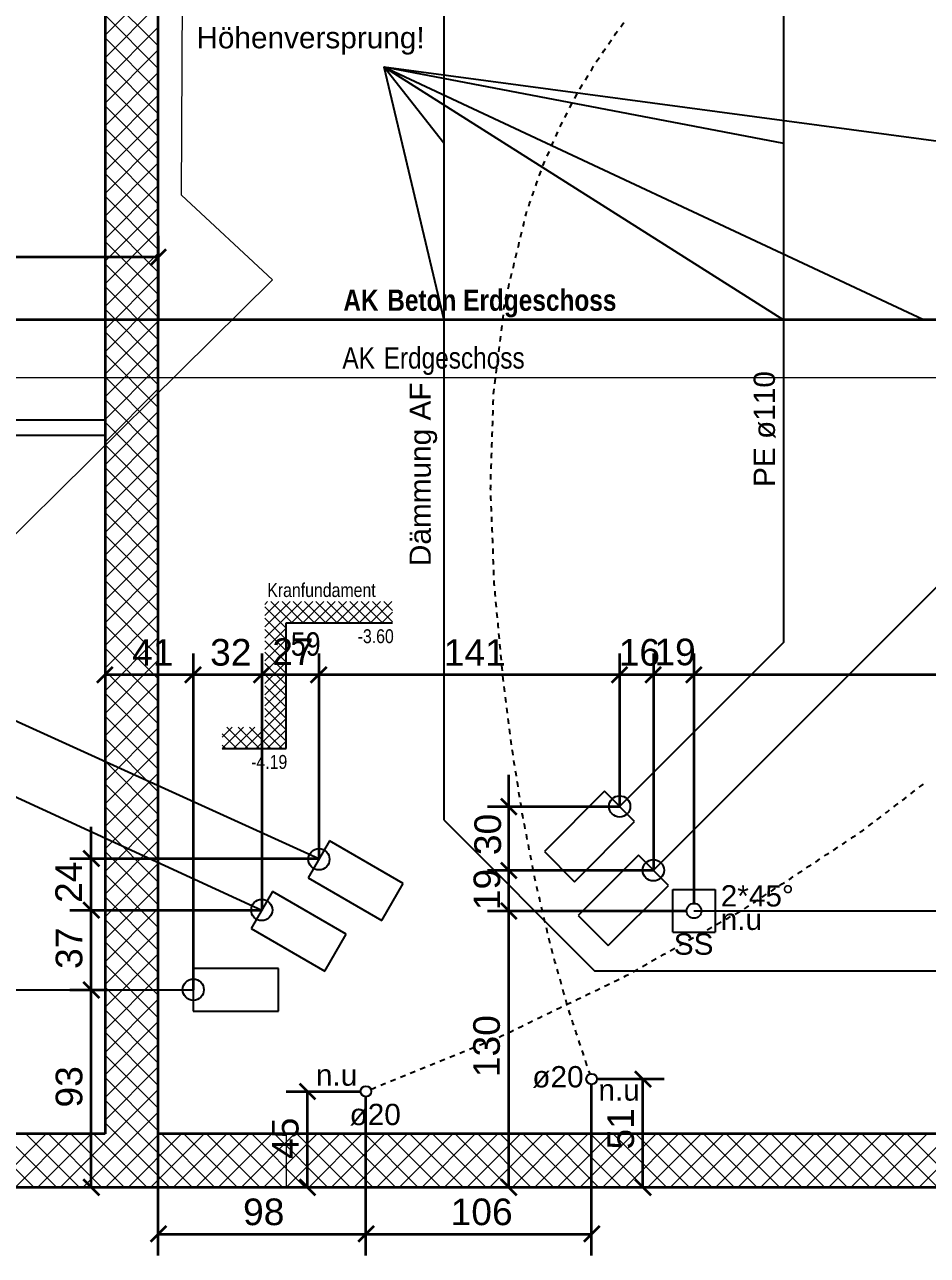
# Model space of a CAD drawing. Extents: x 885 to 2021, y 330 to 1122.
# Drawn here: x 1271.6 to 1356.4, y 470.2 to 585.7 of the extents above; entities that cross this region are included whole.
import ezdxf
from ezdxf.lldxf.tags import DXFTag

# ---------------------------------------------------------------- set-up
doc = ezdxf.new("R2010")
doc.units = 0
doc.layers.get('0').update_dxf_attribs({"lineweight": 25})
for name, color, linetype, lineweight in [('000 Kataster Abbruch', 7, 'Continuous', 25), ('010 Aussenwände Bauteilschraffuren Neu', 7, 'Continuous', 25), ('010 Aussenwände Neu', 7, 'Continuous', 25), ('015 Innenwände Bauteilschraffuren Neu', 7, 'Continuous', 25), ('015 Innenwände Neu', 7, 'Continuous', 25), ('016 Trennwände Neu', 7, 'Continuous', 25), ('027 Oberhalb Neu', 7, 'Continuous', 25), ('080 Raum Innen Kontur Neu', 7, 'Continuous', 25), ('160 Beschriftungen Ausführung Neu', 7, 'Continuous', 25)]:
    doc.layers.add(name, color=color, linetype=linetype, lineweight=lineweight)
for name, color, linetype, lineweight, true_color in [('S_Kaltwasser_Einlage', 3, 'fein_strichliert', 25, 0x00ff00), ('S_Regenwasser_Einlage', 7, 'fein_strichliert', 25, 0x0066cc), ('S_Schmutzwasser_Einlage', 7, 'fein_strichliert', 25, 0xcc6600), ('S_T_Mass_Einlage', 7, 'Continuous', 35, 0x0080ff), ('S_Text_Einlage', 7, 'Continuous', 25, 0x99ff99), ('X_Geometrie-A0T8DINBAL', 3, 'Continuous', 18, 0x00ff00)]:
    doc.layers.add(name, color=color, linetype=linetype, lineweight=lineweight, true_color=true_color)
doc.styles.get("Standard").update_dxf_attribs({"font": 'arial.ttf'})
tags = doc.linetypes.add('fein_strichliert', pattern=[4, 1, -2, 1]).pattern_tags.tags
tags[8:9] = [DXFTag(74, 4), DXFTag(75, 0), DXFTag(340, '0'), DXFTag(46, 0.0), DXFTag(50, 0.0), DXFTag(44, 0.0), DXFTag(45, 0.0)]
tags[6:7] = [DXFTag(74, 4), DXFTag(75, 0), DXFTag(340, '0'), DXFTag(46, 0.0), DXFTag(50, 0.0), DXFTag(44, 0.0), DXFTag(45, 0.0)]
tags[4:5] = [DXFTag(74, 4), DXFTag(75, 0), DXFTag(340, '0'), DXFTag(46, 0.0), DXFTag(50, 0.0), DXFTag(44, 0.0), DXFTag(45, 0.0)]
tags = doc.linetypes.add('Strich 2_1mm', pattern=[0.003, 0.002, -0.001]).pattern_tags.tags
tags[6:7] = [DXFTag(74, 4), DXFTag(75, 0), DXFTag(340, '0'), DXFTag(46, 1.0), DXFTag(50, 0.0), DXFTag(44, 0.0), DXFTag(45, 0.0)]
tags[4:5] = [DXFTag(74, 4), DXFTag(75, 0), DXFTag(340, '0'), DXFTag(46, 1.0), DXFTag(50, 0.0), DXFTag(44, 0.0), DXFTag(45, 0.0)]
tags = doc.linetypes.add('Strichpunkt 3_1_1mm Achsen', pattern=[0.005, 0.003, -0.001, 0, -0.001]).pattern_tags.tags
tags[10:11] = [DXFTag(74, 4), DXFTag(75, 0), DXFTag(340, '0'), DXFTag(46, 1.0), DXFTag(50, 0.0), DXFTag(44, 0.0), DXFTag(45, 0.0)]
tags[8:9] = [DXFTag(74, 4), DXFTag(75, 0), DXFTag(340, '0'), DXFTag(46, 1.0), DXFTag(50, 0.0), DXFTag(44, 0.0), DXFTag(45, 0.0)]
tags[6:7] = [DXFTag(74, 4), DXFTag(75, 0), DXFTag(340, '0'), DXFTag(46, 1.0), DXFTag(50, 0.0), DXFTag(44, 0.0), DXFTag(45, 0.0)]
tags[4:5] = [DXFTag(74, 4), DXFTag(75, 0), DXFTag(340, '0'), DXFTag(46, 1.0), DXFTag(50, 0.0), DXFTag(44, 0.0), DXFTag(45, 0.0)]

# ---------------------------------------------------------------- blocks, each defined once
blk = doc.blocks.new('Referenz-A0T8DINCAL', base_point=(959.02, 414.92))
at = {"layer": 'X_Geometrie-A0T8DINBAL', "color": 0, "linetype": 'Continuous', "ltscale": 0.18}
blk.add_line((1296.18, 481.6), (1296.18, 476.69), dxfattribs=at)
blk = doc.blocks.new('Referenz-A0T8DINEAL', base_point=(896.59, 372.19))
at = {"layer": '000 Kataster Abbruch', "color": 0, "linetype": 'Strich 2_1mm', "lineweight": 13, "ltscale": 0.002197}
for p, q in [((1286.37, 569.73), (1287.43, 781.25)), ((1294.91, 561.77), (1286.37, 569.73)), ((1242.17, 509.68), (1294.91, 561.77))]:
    blk.add_line(p, q, dxfattribs=at)
at = {"layer": '010 Aussenwände Bauteilschraffuren Neu', "color": 0, "linetype": 'Continuous', "lineweight": 0, "ltscale": 0.0169}
for p, q in [((1272.5, 476.6), (1267.5, 481.6)), ((1268.64, 476.6), (1273.64, 481.6)), ((1274.62, 476.6), (1269.62, 481.6)), ((1270.76, 476.6), (1275.76, 481.6)), ((1276.74, 476.6), (1271.74, 481.6)), ((1272.88, 476.6), (1277.88, 481.6)), ((1278.86, 476.6), (1273.86, 481.6)), ((1275.01, 476.6), (1280.01, 481.6)), ((1280.98, 476.6), (1275.98, 481.6)), ((1277.13, 476.6), (1282.13, 481.6)), ((1283.11, 476.6), (1278.11, 481.6)), ((1279.25, 476.6), (1284.25, 481.6)), ((1285.23, 476.6), (1280.23, 481.6)), ((1281.37, 476.6), (1286.37, 481.6)), ((1287.35, 476.6), (1282.35, 481.6)), ((1283.49, 476.6), (1288.49, 481.6)), ((1289.47, 476.6), (1284.47, 481.6)), ((1285.61, 476.6), (1290.61, 481.6)), ((1291.59, 476.6), (1286.59, 481.6)), ((1287.73, 476.6), (1292.73, 481.6)), ((1293.71, 476.6), (1288.71, 481.6)), ((1289.85, 476.6), (1294.85, 481.6)), ((1295.83, 476.6), (1290.83, 481.6)), ((1291.98, 476.6), (1296.98, 481.6)), ((1297.95, 476.6), (1292.95, 481.6)), ((1294.1, 476.6), (1299.1, 481.6)), ((1300.08, 476.6), (1295.08, 481.6)), ((1296.22, 476.6), (1301.22, 481.6)), ((1302.2, 476.6), (1297.2, 481.6)), ((1298.34, 476.6), (1303.34, 481.6)), ((1304.32, 476.6), (1299.32, 481.6)), ((1300.46, 476.6), (1305.46, 481.6)), ((1306.44, 476.6), (1301.44, 481.6)), ((1302.58, 476.6), (1307.58, 481.6)), ((1308.56, 476.6), (1303.56, 481.6)), ((1304.7, 476.6), (1309.7, 481.6)), ((1310.68, 476.6), (1305.68, 481.6)), ((1306.83, 476.6), (1311.83, 481.6)), ((1312.8, 476.6), (1307.8, 481.6)), ((1308.95, 476.6), (1313.95, 481.6)), ((1314.93, 476.6), (1309.93, 481.6)), ((1311.07, 476.6), (1316.07, 481.6)), ((1317.05, 476.6), (1312.05, 481.6)), ((1313.19, 476.6), (1318.19, 481.6)), ((1319.17, 476.6), (1314.17, 481.6)), ((1315.31, 476.6), (1320.31, 481.6)), ((1321.29, 476.6), (1316.29, 481.6)), ((1317.43, 476.6), (1322.43, 481.6)), ((1323.41, 476.6), (1318.41, 481.6)), ((1319.55, 476.6), (1324.55, 481.6)), ((1325.53, 476.6), (1320.53, 481.6)), ((1321.67, 476.6), (1326.67, 481.6)), ((1327.65, 476.6), (1322.65, 481.6)), ((1323.8, 476.6), (1328.8, 481.6)), ((1329.77, 476.6), (1324.77, 481.6)), ((1325.92, 476.6), (1330.92, 481.6)), ((1331.9, 476.6), (1326.9, 481.6)), ((1328.04, 476.6), (1333.04, 481.6)), ((1334.02, 476.6), (1329.02, 481.6)), ((1330.16, 476.6), (1335.16, 481.6)), ((1336.14, 476.6), (1331.14, 481.6)), ((1332.28, 476.6), (1337.28, 481.6)), ((1338.26, 476.6), (1333.26, 481.6)), ((1334.4, 476.6), (1339.4, 481.6)), ((1340.38, 476.6), (1335.38, 481.6)), ((1336.52, 476.6), (1341.52, 481.6)), ((1342.5, 476.6), (1337.5, 481.6)), ((1338.64, 476.6), (1343.64, 481.6)), ((1344.62, 476.6), (1339.62, 481.6)), ((1340.77, 476.6), (1345.77, 481.6)), ((1346.74, 476.6), (1341.74, 481.6)), ((1342.89, 476.6), (1347.89, 481.6)), ((1348.87, 476.6), (1343.87, 481.6)), ((1345.01, 476.6), (1350.01, 481.6)), ((1350.99, 476.6), (1345.99, 481.6)), ((1347.13, 476.6), (1352.13, 481.6)), ((1353.11, 476.6), (1348.11, 481.6)), ((1349.25, 476.6), (1354.25, 481.6)), ((1355.23, 476.6), (1350.23, 481.6)), ((1351.37, 476.6), (1356.37, 481.6)), ((1357.35, 476.6), (1352.35, 481.6)), ((1353.49, 476.6), (1358.49, 481.6)), ((1359.47, 476.6), (1354.47, 481.6)), ((1355.62, 476.6), (1360.62, 481.6))]:
    blk.add_line(p, q, dxfattribs=at)
at = {"layer": '010 Aussenwände Neu', "color": 0, "lineweight": 35}
for p, q in [((1279.18, 481.6), (1041.78, 481.6)), ((1382.38, 481.6), (1284.18, 481.6)), ((1041.78, 476.6), (1532.88, 476.6))]:
    blk.add_line(p, q, dxfattribs=at)
at = {"layer": '015 Innenwände Bauteilschraffuren Neu', "color": 0, "linetype": 'Continuous', "lineweight": 0, "ltscale": 0.0169}
for p, q in [((1279.18, 584.72), (1284.18, 589.72)), ((1284.18, 583.72), (1279.18, 588.72)), ((1279.18, 582.6), (1284.18, 587.6)), ((1284.18, 581.6), (1279.18, 586.6)), ((1279.18, 580.48), (1284.18, 585.48)), ((1284.18, 579.47), (1279.18, 584.47)), ((1279.18, 578.36), (1284.18, 583.36)), ((1284.18, 577.35), (1279.18, 582.35)), ((1279.18, 576.24), (1284.18, 581.24)), ((1284.18, 575.23), (1279.18, 580.23)), ((1279.18, 574.11), (1284.18, 579.11)), ((1284.18, 573.11), (1279.18, 578.11)), ((1279.18, 571.99), (1284.18, 576.99)), ((1284.18, 570.99), (1279.18, 575.99)), ((1279.18, 569.87), (1284.18, 574.87)), ((1284.18, 568.87), (1279.18, 573.87)), ((1279.18, 567.75), (1284.18, 572.75)), ((1284.18, 566.75), (1279.18, 571.75)), ((1279.18, 565.63), (1284.18, 570.63)), ((1284.18, 564.63), (1279.18, 569.63)), ((1279.18, 563.51), (1284.18, 568.51)), ((1284.18, 562.5), (1279.18, 567.5)), ((1279.18, 561.39), (1284.18, 566.39)), ((1284.18, 560.38), (1279.18, 565.38)), ((1279.18, 559.26), (1284.18, 564.26)), ((1284.18, 558.26), (1279.18, 563.26)), ((1279.18, 557.14), (1284.18, 562.14)), ((1284.18, 556.14), (1279.18, 561.14)), ((1279.18, 555.02), (1284.18, 560.02)), ((1284.18, 554.02), (1279.18, 559.02)), ((1279.18, 552.9), (1284.18, 557.9)), ((1284.18, 551.9), (1279.18, 556.9)), ((1279.18, 550.78), (1284.18, 555.78)), ((1284.18, 549.78), (1279.18, 554.78)), ((1279.18, 548.66), (1284.18, 553.66)), ((1284.18, 547.65), (1279.18, 552.65)), ((1279.18, 546.54), (1284.18, 551.54)), ((1284.18, 545.53), (1279.18, 550.53)), ((1279.18, 544.42), (1284.18, 549.42)), ((1284.18, 543.41), (1279.18, 548.41)), ((1279.18, 542.29), (1284.18, 547.29)), ((1284.18, 541.29), (1279.18, 546.29)), ((1279.18, 540.17), (1284.18, 545.17)), ((1284.18, 539.17), (1279.18, 544.17)), ((1279.18, 538.05), (1284.18, 543.05)), ((1284.18, 537.05), (1279.18, 542.05)), ((1279.18, 535.93), (1284.18, 540.93)), ((1284.18, 534.93), (1279.18, 539.93)), ((1279.18, 533.81), (1284.18, 538.81)), ((1284.18, 532.81), (1279.18, 537.81)), ((1279.18, 531.69), (1284.18, 536.69)), ((1284.18, 530.68), (1279.18, 535.68)), ((1279.18, 529.57), (1284.18, 534.57)), ((1284.18, 528.56), (1279.18, 533.56)), ((1279.18, 527.44), (1284.18, 532.44)), ((1284.18, 526.44), (1279.18, 531.44)), ((1279.18, 525.32), (1284.18, 530.32)), ((1284.18, 524.32), (1279.18, 529.32)), ((1279.18, 523.2), (1284.18, 528.2)), ((1284.18, 522.2), (1279.18, 527.2)), ((1279.18, 521.08), (1284.18, 526.08)), ((1284.18, 520.08), (1279.18, 525.08)), ((1279.18, 518.96), (1284.18, 523.96)), ((1284.18, 517.96), (1279.18, 522.96)), ((1279.18, 516.84), (1284.18, 521.84)), ((1284.18, 515.83), (1279.18, 520.83)), ((1279.18, 514.72), (1284.18, 519.72)), ((1284.18, 513.71), (1279.18, 518.71)), ((1279.18, 512.6), (1284.18, 517.6)), ((1284.18, 511.59), (1279.18, 516.59)), ((1279.18, 510.47), (1284.18, 515.47)), ((1284.18, 509.47), (1279.18, 514.47)), ((1279.18, 508.35), (1284.18, 513.35)), ((1284.18, 507.35), (1279.18, 512.35)), ((1279.18, 506.23), (1284.18, 511.23)), ((1284.18, 505.23), (1279.18, 510.23)), ((1279.18, 504.11), (1284.18, 509.11)), ((1284.18, 503.11), (1279.18, 508.11)), ((1279.18, 501.99), (1284.18, 506.99)), ((1284.18, 500.99), (1279.18, 505.99)), ((1279.18, 499.87), (1284.18, 504.87)), ((1284.18, 498.86), (1279.18, 503.86)), ((1279.18, 497.75), (1284.18, 502.75)), ((1284.18, 496.74), (1279.18, 501.74)), ((1279.18, 495.63), (1284.18, 500.63)), ((1284.18, 494.62), (1279.18, 499.62)), ((1279.18, 493.5), (1284.18, 498.5)), ((1284.18, 492.5), (1279.18, 497.5)), ((1279.18, 491.38), (1284.18, 496.38)), ((1284.18, 490.38), (1279.18, 495.38)), ((1279.18, 489.26), (1284.18, 494.26)), ((1284.18, 488.26), (1279.18, 493.26)), ((1279.18, 487.14), (1284.18, 492.14)), ((1284.18, 486.14), (1279.18, 491.14)), ((1279.18, 485.02), (1284.18, 490.02)), ((1284.18, 484.01), (1279.18, 489.01)), ((1279.18, 482.9), (1284.18, 487.9)), ((1284.18, 481.89), (1279.18, 486.89)), ((1280.01, 481.6), (1284.18, 485.78)), ((1282.35, 481.6), (1279.18, 484.77)), ((1282.13, 481.6), (1284.18, 483.65)), ((1280.23, 481.6), (1279.18, 482.65))]:
    blk.add_line(p, q, dxfattribs=at)
at = {"layer": '015 Innenwände Neu', "color": 0, "lineweight": 35}
for p, q in [((1279.18, 628.6), (1279.18, 481.6)), ((1284.18, 481.6), (1284.18, 628.6))]:
    blk.add_line(p, q, dxfattribs=at)
at = {"layer": '016 Trennwände Neu', "color": 0, "lineweight": -2}
for p, q in [((1279.18, 548.6), (1266.18, 548.6)), ((1279.18, 548.6), (1279.18, 547.2)), ((1266.18, 547.2), (1279.18, 547.2))]:
    blk.add_line(p, q, dxfattribs=at)
at = {"layer": '027 Oberhalb Neu', "color": 0, "linetype": 'Strichpunkt 3_1_1mm Achsen', "lineweight": 35, "ltscale": 0.1225}
blk.add_line((1599.54, 558), (1035.78, 558), dxfattribs=at)
at = {"layer": '027 Oberhalb Neu', "color": 0, "linetype": 'Strichpunkt 3_1_1mm Achsen', "lineweight": 13, "ltscale": 0.0169}
blk.add_line((1030.18, 552.6), (1597.28, 552.6), dxfattribs=at)
at = {"layer": '080 Raum Innen Kontur Neu', "color": 0, "linetype": 'Continuous', "lineweight": 13, "ltscale": 0.0169}
for p, q in [((1279.18, 548.6), (1279.18, 628.6)), ((1284.18, 628.6), (1284.18, 481.6)), ((1041.78, 548.6), (1279.18, 548.6)), ((1279.18, 547.2), (1213.38, 547.2)), ((1279.18, 481.6), (1279.18, 547.2)), ((1213.38, 481.6), (1279.18, 481.6)), ((1284.18, 481.6), (1382.38, 481.6))]:
    blk.add_line(p, q, dxfattribs=at)
at = {"layer": '160 Beschriftungen Ausführung Neu', "color": 0, "linetype": 'Continuous', "lineweight": 13, "ltscale": 0.0169}
for p, q in [((1297.62, 531.57), (1294.18, 528.13)), ((1296.56, 531.57), (1294.18, 529.19)), ((1295.5, 531.57), (1294.18, 530.25)), ((1294.44, 531.57), (1294.18, 531.31)), ((1296.74, 529.57), (1294.74, 531.57)), ((1297.8, 529.57), (1295.8, 531.57)), ((1298.68, 531.57), (1296.68, 529.57)), ((1298.86, 529.57), (1296.86, 531.57)), ((1299.74, 531.57), (1297.74, 529.57)), ((1299.92, 529.57), (1297.92, 531.57)), ((1300.8, 531.57), (1298.8, 529.57)), ((1300.98, 529.57), (1298.98, 531.57)), ((1301.86, 531.57), (1299.86, 529.57)), ((1302.04, 529.57), (1300.04, 531.57)), ((1302.92, 531.57), (1300.92, 529.57)), ((1303.1, 529.57), (1301.1, 531.57)), ((1303.98, 531.57), (1301.98, 529.57)), ((1304.16, 529.57), (1302.16, 531.57)), ((1305.04, 531.57), (1303.04, 529.57)), ((1305.22, 529.57), (1303.22, 531.57)), ((1306.1, 531.57), (1304.1, 529.57)), ((1306.18, 529.68), (1304.29, 531.57)), ((1306.18, 530.74), (1305.35, 531.57)), ((1296.18, 529.07), (1294.18, 531.07)), ((1306.18, 530.59), (1305.16, 529.57)), ((1296.18, 528.01), (1294.18, 530.01)), ((1296.18, 529.07), (1294.18, 527.07)), ((1296.18, 526.95), (1294.18, 528.95)), ((1296.18, 528.01), (1294.18, 526.01)), ((1296.18, 525.89), (1294.18, 527.89)), ((1296.18, 526.95), (1294.18, 524.95)), ((1296.18, 524.83), (1294.18, 526.83)), ((1296.18, 525.89), (1294.18, 523.89)), ((1296.18, 523.77), (1294.18, 525.77)), ((1296.18, 524.83), (1294.18, 522.83)), ((1296.18, 522.71), (1294.18, 524.71)), ((1296.18, 523.77), (1294.18, 521.77)), ((1296.18, 521.65), (1294.18, 523.65)), ((1296.18, 522.71), (1294.18, 520.71)), ((1296.18, 520.59), (1294.18, 522.59)), ((1296.18, 521.65), (1292.3, 517.77)), ((1296.18, 519.53), (1294.18, 521.53)), ((1296.18, 520.59), (1293.36, 517.77)), ((1296.18, 518.47), (1294.18, 520.47)), ((1292.18, 519.77), (1290.18, 517.77)), ((1291.12, 519.77), (1290.18, 518.83)), ((1291.57, 517.77), (1290.18, 519.16)), ((1292.63, 517.77), (1290.63, 519.77)), ((1293.24, 519.77), (1291.24, 517.77)), ((1293.69, 517.77), (1291.69, 519.77)), ((1294.75, 517.77), (1292.75, 519.77)), ((1295.81, 517.77), (1293.81, 519.77)), ((1296.18, 519.53), (1294.42, 517.77)), ((1290.51, 517.77), (1290.18, 518.1)), ((1296.18, 518.47), (1295.49, 517.77))]:
    blk.add_line(p, q, dxfattribs=at)
at = {"layer": '160 Beschriftungen Ausführung Neu', "color": 0, "linetype": 'Continuous', "lineweight": -2, "ltscale": 0.0625}
for p, q in [((1296.18, 517.77), (1296.18, 529.57)), ((1296.18, 529.57), (1306.18, 529.57)), ((1290.18, 517.77), (1296.18, 517.77))]:
    blk.add_line(p, q, dxfattribs=at)
at = {"layer": '160 Beschriftungen Ausführung Neu', "color": 0, "linetype": 'Continuous', "lineweight": 13, "ltscale": 0.0169, "attachment_point": 1}
for s, insert, char_height in [('{\\fArial Narrow|b1|i0;AK}', (1301.56, 560.86), 2), ('{\\fArial Narrow|b1|i0;Beton}', (1305.68, 560.86), 2), ('{\\fArial Narrow|b1|i0;Erdgeschoss}', (1312.81, 560.86), 2), ('{\\fArial Narrow;AK}', (1301.47, 555.44), 2), ('{\\fArial Narrow;Erdgeschoss}', (1305.34, 555.44), 2), ('{\\fArial Narrow;Kranfundament}', (1294.41, 533.3), 1.3), ('{\\fArial Narrow;59}', (1296.62, 528.69), 2.2), ('{\\fArial Narrow;-3.60}', (1302.9, 528.97), 1.3), ('{\\fArial Narrow;-4.19}', (1292.9, 517.17), 1.3)]:
    blk.add_mtext(s, dxfattribs=dict(at, insert=insert, char_height=char_height))
blk = doc.blocks.new('Abwassersammelpunkt (Zentrale)-A0T8DINOAL', base_point=(1292.9, 501.62))
at = {"color": 0, "linetype": 'ByBlock', "lineweight": -2, "ltscale": 0.25}
blk.add_circle((1293.9, 502.62), 1, dxfattribs=at)
blk = doc.blocks.new('Abwassersammelpunkt (Zentrale)-A0T8DINYAL', base_point=(1298.26, 506.38))
at = {"color": 0, "linetype": 'ByBlock', "lineweight": -2, "ltscale": 0.25}
blk.add_circle((1299.26, 507.38), 1, dxfattribs=at)
blk = doc.blocks.new('Abwassersammelpunkt (Zentrale)-A0T8DIO0AL', base_point=(1333.78, 501.84))
at = {"color": 0, "linetype": 'ByBlock', "lineweight": -2, "ltscale": 0.25}
blk.add_circle((1334.48, 502.54), 0.7, dxfattribs=at)
blk = doc.blocks.new('Abwassersammelpunkt (Zentrale)-A0T8DIO6AL', base_point=(1286.46, 494.14))
at = {"color": 0, "linetype": 'ByBlock', "lineweight": -2, "ltscale": 0.25}
blk.add_circle((1287.46, 495.14), 1, dxfattribs=at)
blk = doc.blocks.new('Polygon-A0T8DIO8AL', base_point=(1287.46, 493.14))
at = {"color": 0, "linetype": 'ByBlock', "lineweight": -2, "ltscale": 0.25}
for p, q in [((1295.46, 497.14), (1287.46, 497.14)), ((1287.46, 497.14), (1287.46, 493.14)), ((1295.46, 493.14), (1295.46, 497.14)), ((1287.46, 493.14), (1295.46, 493.14))]:
    blk.add_line(p, q, dxfattribs=at)
blk = doc.blocks.new('Abwassersammelpunkt (Zentrale)-A0T8DIOAAL', base_point=(1326.5, 511.34))
at = {"color": 0, "linetype": 'ByBlock', "lineweight": -2, "ltscale": 0.25}
blk.add_circle((1327.5, 512.34), 1, dxfattribs=at)
blk = doc.blocks.new('Teilstrecke-A0T8DIOCAL', base_point=(1315.38, 487.23))
at = {"color": 0, "linetype": 'Continuous', "lineweight": -2}
for p, q in [((1327.6, 585.51), (1327.75, 585.71)), ((1327.75, 585.71), (1327.9, 585.91)), ((1327, 584.71), (1327.11, 584.87)), ((1327.11, 584.87), (1327.14, 584.92)), ((1327.14, 584.92), (1327.29, 585.12)), ((1326.02, 583.26), (1326.16, 583.47)), ((1326.44, 583.88), (1326.58, 584.09)), ((1326.58, 584.09), (1326.72, 584.3)), ((1325.31, 582.23), (1325.46, 582.44)), ((1325.46, 582.44), (1325.6, 582.64)), ((1325.88, 583.06), (1326.02, 583.26)), ((1324.79, 581.38), (1324.92, 581.59)), ((1324.92, 581.59), (1325.05, 581.81)), ((1323.89, 579.88), (1324.02, 580.09)), ((1324.28, 580.52), (1324.41, 580.73)), ((1324.41, 580.73), (1324.54, 580.95)), ((1323.28, 578.79), (1323.39, 579.01)), ((1323.39, 579.01), (1323.51, 579.23)), ((1323.76, 579.66), (1323.89, 579.88)), ((1322.81, 577.9), (1322.93, 578.12)), ((1322.93, 578.12), (1323.05, 578.35)), ((1322, 576.35), (1322.12, 576.57)), ((1322.35, 577.02), (1322.47, 577.24)), ((1322.47, 577.24), (1322.58, 577.46)), ((1321.5, 575.21), (1321.6, 575.44)), ((1321.6, 575.44), (1321.7, 575.67)), ((1321.9, 576.12), (1321.97, 576.3)), ((1321.97, 576.3), (1322, 576.35)), ((1321.1, 574.29), (1321.2, 574.52)), ((1321.2, 574.52), (1321.3, 574.75)), ((1320.7, 573.38), (1320.8, 573.61)), ((1320.8, 573.61), (1320.9, 573.83)), ((1320.03, 571.76), (1320.12, 571.99)), ((1320.29, 572.46), (1320.39, 572.69)), ((1320.39, 572.69), (1320.49, 572.92)), ((1319.62, 570.58), (1319.7, 570.81)), ((1319.7, 570.81), (1319.79, 571.05)), ((1319.95, 571.52), (1320.03, 571.76)), ((1319.29, 569.64), (1319.37, 569.87)), ((1319.37, 569.87), (1319.45, 570.11)), ((1318.96, 568.69), (1319.04, 568.93)), ((1319.04, 568.93), (1319.12, 569.16)), ((1318.5, 567.01), (1318.55, 567.25)), ((1318.67, 567.73), (1318.73, 567.98)), ((1318.73, 567.98), (1318.79, 568.22)), ((1318.26, 566.03), (1318.32, 566.28)), ((1318.44, 566.76), (1318.5, 567.01)), ((1317.97, 564.82), (1318.02, 565.06)), ((1318.02, 565.06), (1318.08, 565.3)), ((1318.2, 565.79), (1318.26, 566.03)), ((1317.73, 563.85), (1317.79, 564.09)), ((1317.79, 564.09), (1317.85, 564.33)), ((1317.49, 562.87), (1317.55, 563.12)), ((1317.55, 563.12), (1317.61, 563.36)), ((1317.26, 561.9), (1317.32, 562.15)), ((1317.32, 562.15), (1317.38, 562.39)), ((1316.85, 560.2), (1316.9, 560.45)), ((1317.02, 560.93), (1317.08, 561.17)), ((1317.08, 561.17), (1317.14, 561.42)), ((1316.64, 558.97), (1316.67, 559.22)), ((1316.67, 559.22), (1316.71, 559.47)), ((1316.79, 559.96), (1316.85, 560.2)), ((1316.52, 557.98), (1316.55, 558.23)), ((1316.55, 558.23), (1316.58, 558.47)), ((1316.4, 556.99), (1316.43, 557.23)), ((1316.43, 557.23), (1316.46, 557.48)), ((1316.27, 555.99), (1316.31, 556.24)), ((1316.31, 556.24), (1316.34, 556.49)), ((1316.15, 555), (1316.18, 555.25)), ((1316.18, 555.25), (1316.21, 555.5)), ((1315.94, 553.26), (1315.97, 553.51)), ((1316.03, 554.01), (1316.06, 554.26)), ((1316.06, 554.26), (1316.09, 554.5)), ((1315.78, 552.02), (1315.81, 552.27)), ((1315.81, 552.27), (1315.84, 552.52)), ((1315.9, 553.02), (1315.94, 553.26)), ((1315.66, 551.08), (1315.69, 551.28)), ((1315.66, 551.03), (1315.66, 551.08)), ((1315.69, 551.28), (1315.72, 551.53)), ((1315.63, 550.03), (1315.64, 550.28)), ((1315.64, 550.28), (1315.65, 550.53)), ((1315.6, 549.03), (1315.61, 549.28)), ((1315.61, 549.28), (1315.62, 549.53)), ((1315.57, 548.03), (1315.58, 548.28)), ((1315.58, 548.28), (1315.58, 548.53)), ((1315.51, 546.28), (1315.52, 546.53)), ((1315.54, 547.28), (1315.55, 547.53)), ((1315.54, 547.03), (1315.54, 547.28)), ((1315.47, 545.03), (1315.48, 545.28)), ((1315.48, 545.28), (1315.49, 545.53)), ((1315.5, 546.03), (1315.51, 546.28)), ((1315.44, 544.03), (1315.45, 544.28)), ((1315.45, 544.28), (1315.46, 544.53)), ((1315.41, 543.04), (1315.42, 543.29)), ((1315.42, 543.29), (1315.42, 543.53)), ((1315.38, 542.2), (1315.39, 542.29)), ((1315.39, 542.04), (1315.38, 542.2)), ((1315.39, 542.29), (1315.39, 542.54)), ((1315.42, 541.29), (1315.41, 541.54)), ((1315.43, 541.04), (1315.42, 541.29)), ((1315.46, 540.29), (1315.45, 540.54)), ((1315.47, 540.04), (1315.46, 540.29)), ((1315.5, 539.29), (1315.49, 539.54)), ((1315.51, 539.04), (1315.5, 539.29)), ((1315.54, 538.29), (1315.53, 538.54)), ((1315.55, 538.04), (1315.54, 538.29)), ((1315.58, 537.29), (1315.57, 537.54)), ((1315.59, 537.04), (1315.58, 537.29)), ((1315.62, 536.29), (1315.61, 536.54)), ((1315.62, 536.04), (1315.62, 536.29)), ((1315.65, 535.29), (1315.64, 535.54)), ((1315.66, 535.04), (1315.65, 535.29)), ((1315.69, 534.29), (1315.68, 534.54)), ((1315.7, 534.04), (1315.69, 534.29)), ((1315.73, 533.29), (1315.72, 533.54)), ((1315.73, 533.26), (1315.73, 533.29)), ((1315.75, 533.04), (1315.73, 533.26)), ((1315.82, 532.3), (1315.8, 532.55)), ((1315.85, 532.05), (1315.82, 532.3)), ((1315.92, 531.3), (1315.89, 531.55)), ((1315.94, 531.05), (1315.92, 531.3)), ((1316.01, 530.31), (1315.98, 530.55)), ((1316.03, 530.06), (1316.01, 530.31)), ((1316.1, 529.31), (1316.08, 529.56)), ((1316.12, 529.06), (1316.1, 529.31)), ((1316.19, 528.31), (1316.17, 528.56)), ((1316.21, 528.06), (1316.19, 528.31)), ((1316.28, 527.32), (1316.26, 527.57)), ((1316.31, 527.07), (1316.28, 527.32)), ((1316.37, 526.32), (1316.35, 526.57)), ((1316.4, 526.07), (1316.37, 526.32)), ((1316.47, 525.33), (1316.44, 525.58)), ((1316.49, 525.08), (1316.47, 525.33)), ((1316.55, 524.38), (1316.53, 524.58)), ((1316.56, 524.33), (1316.55, 524.38)), ((1316.59, 524.08), (1316.56, 524.33)), ((1316.69, 523.34), (1316.65, 523.59)), ((1316.72, 523.09), (1316.69, 523.34)), ((1316.81, 522.35), (1316.78, 522.59)), ((1316.84, 522.1), (1316.81, 522.35)), ((1316.94, 521.35), (1316.91, 521.6)), ((1316.97, 521.11), (1316.94, 521.35)), ((1317.06, 520.36), (1317.03, 520.61)), ((1317.09, 520.11), (1317.06, 520.36)), ((1317.19, 519.37), (1317.16, 519.62)), ((1317.22, 519.12), (1317.19, 519.37)), ((1317.31, 518.38), (1317.28, 518.63)), ((1317.35, 518.13), (1317.31, 518.38)), ((1317.46, 517.39), (1317.42, 517.64)), ((1317.5, 517.14), (1317.46, 517.39)), ((1317.61, 516.4), (1317.58, 516.65)), ((1317.65, 516.15), (1317.61, 516.4)), ((1317.77, 515.41), (1317.73, 515.66)), ((1317.81, 515.17), (1317.77, 515.41)), ((1317.93, 514.43), (1317.89, 514.67)), ((1317.97, 514.18), (1317.93, 514.43)), ((1318.08, 513.44), (1318.04, 513.68)), ((1318.12, 513.19), (1318.08, 513.44)), ((1318.24, 512.45), (1318.2, 512.7)), ((1318.28, 512.2), (1318.24, 512.45)), ((1318.36, 511.68), (1318.36, 511.71)), ((1318.4, 511.46), (1318.36, 511.68)), ((1318.45, 511.22), (1318.4, 511.46)), ((1318.59, 510.48), (1318.55, 510.73)), ((1318.64, 510.24), (1318.59, 510.48)), ((1318.78, 509.5), (1318.74, 509.75)), ((1318.83, 509.25), (1318.78, 509.5)), ((1318.97, 508.52), (1318.93, 508.76)), ((1319.02, 508.27), (1318.97, 508.52)), ((1319.16, 507.54), (1319.12, 507.78)), ((1319.21, 507.29), (1319.16, 507.54)), ((1319.35, 506.56), (1319.31, 506.8)), ((1319.4, 506.31), (1319.35, 506.56)), ((1319.54, 505.57), (1319.5, 505.82)), ((1319.57, 505.45), (1319.54, 505.57)), ((1319.6, 505.33), (1319.57, 505.45)), ((1319.77, 504.6), (1319.71, 504.84)), ((1319.82, 504.36), (1319.77, 504.6)), ((1320, 503.63), (1319.94, 503.87)), ((1320.05, 503.38), (1320, 503.63)), ((1320.22, 502.65), (1320.17, 502.9)), ((1320.28, 502.41), (1320.22, 502.65)), ((1320.45, 501.68), (1320.4, 501.92)), ((1320.51, 501.43), (1320.45, 501.68)), ((1320.68, 500.7), (1320.62, 500.95)), ((1320.74, 500.46), (1320.68, 500.7)), ((1320.91, 499.73), (1320.85, 499.97)), ((1320.97, 499.49), (1320.91, 499.73)), ((1321.16, 498.76), (1321.09, 499)), ((1321.23, 498.52), (1321.16, 498.76)), ((1321.43, 497.8), (1321.36, 498.04)), ((1321.5, 497.56), (1321.43, 497.8)), ((1321.7, 496.84), (1321.64, 497.08)), ((1321.77, 496.6), (1321.7, 496.84)), ((1321.97, 495.88), (1321.91, 496.12)), ((1322.04, 495.63), (1321.97, 495.88)), ((1322.24, 494.91), (1322.18, 495.15)), ((1322.31, 494.67), (1322.24, 494.91)), ((1322.51, 493.95), (1322.45, 494.19)), ((1322.58, 493.71), (1322.51, 493.95)), ((1322.8, 492.99), (1322.72, 493.23)), ((1322.87, 492.75), (1322.8, 492.99)), ((1323.11, 492.04), (1323.03, 492.28)), ((1323.19, 491.8), (1323.11, 492.04)), ((1323.43, 491.09), (1323.35, 491.33)), ((1323.5, 490.86), (1323.43, 491.09)), ((1323.74, 490.14), (1323.66, 490.38)), ((1323.82, 489.91), (1323.74, 490.14)), ((1324.06, 489.19), (1323.98, 489.43)), ((1324.13, 488.96), (1324.06, 489.19)), ((1324.37, 488.25), (1324.29, 488.48)), ((1324.45, 488.01), (1324.37, 488.25)), ((1324.69, 487.3), (1324.61, 487.53)), ((1324.71, 487.23), (1324.69, 487.3))]:
    blk.add_line(p, q, dxfattribs=at)
blk = doc.blocks.new('Polygon-A0T8DIOEAL', base_point=(1323.6, 499.28))
at = {"color": 0, "linetype": 'ByBlock', "lineweight": -2, "ltscale": 0.25}
for p, q in [((1329.26, 507.76), (1323.6, 502.1)), ((1332.08, 504.93), (1329.26, 507.76)), ((1326.43, 499.28), (1332.08, 504.93)), ((1323.6, 502.1), (1326.43, 499.28))]:
    blk.add_line(p, q, dxfattribs=at)
blk = doc.blocks.new('Polygon-A0T8DIOGAL', base_point=(1320.43, 505.27))
at = {"color": 0, "linetype": 'ByBlock', "lineweight": -2, "ltscale": 0.25}
for p, q in [((1326.09, 513.76), (1320.43, 508.1)), ((1328.91, 510.93), (1326.09, 513.76)), ((1323.26, 505.27), (1328.91, 510.93)), ((1320.43, 508.1), (1323.26, 505.27))]:
    blk.add_line(p, q, dxfattribs=at)
blk = doc.blocks.new('Polylinie-A0T8DIOIAL', base_point=(1215.46, 502.62))
at = {"color": 0, "lineweight": -2}
blk.add_line((1228.55, 532.67), (1293.9, 502.62), dxfattribs=at)
blk = doc.blocks.new('Netzendpunkt Sanitär-A0T8DIOUAL', base_point=(1324.37, 486.25))
at = {"color": 0, "linetype": 'ByBlock', "lineweight": -2, "ltscale": 0.25}
blk.add_circle((1324.87, 486.75), 0.5, dxfattribs=at)
blk = doc.blocks.new('Polylinie-A0T8DIOYAL', base_point=(1225.96, 507.46))
at = {"color": 0, "lineweight": -2}
blk.add_line((1233.71, 537.24), (1299.26, 507.46), dxfattribs=at)
blk = doc.blocks.new('Abwassersammelpunkt (Zentrale)-A0T8DIPAAL', base_point=(1329.67, 505.35))
at = {"color": 0, "linetype": 'ByBlock', "lineweight": -2, "ltscale": 0.25}
blk.add_circle((1330.67, 506.35), 1, dxfattribs=at)
blk = doc.blocks.new('Polygon-A0T8DIPCAL', base_point=(1298.26, 501.65))
at = {"color": 0, "linetype": 'ByBlock', "lineweight": -2, "ltscale": 0.25}
for p, q in [((1300.26, 509.12), (1298.26, 505.65)), ((1307.18, 505.12), (1300.26, 509.12)), ((1298.26, 505.65), (1305.18, 501.65)), ((1305.18, 501.65), (1307.18, 505.12))]:
    blk.add_line(p, q, dxfattribs=at)
blk = doc.blocks.new('Polylinie-A0T8DIPGAL', base_point=(1310.98, 489.06))
at = {"color": 0, "lineweight": -2}
for p, q in [((1310.98, 588.21), (1310.98, 511.08)), ((1310.98, 511.08), (1325.15, 496.92)), ((1325.15, 496.92), (1454.47, 496.92))]:
    blk.add_line(p, q, dxfattribs=at)
blk = doc.blocks.new('Polylinie-A0T8DIPMAL', base_point=(1178.54, 495.14))
at = {"color": 0, "lineweight": -2}
for p, q in [((1178.54, 553.54), (1178.54, 543.57)), ((1178.54, 543.57), (1189.98, 532.13)), ((1189.98, 532.13), (1269.62, 495.14)), ((1269.62, 495.14), (1287.46, 495.14))]:
    blk.add_line(p, q, dxfattribs=at)
blk = doc.blocks.new('Netzendpunkt Sanitär-A0T8DIPQAL', base_point=(1303.18, 485.1))
at = {"color": 0, "linetype": 'ByBlock', "lineweight": -2, "ltscale": 0.25}
blk.add_circle((1303.68, 485.6), 0.5, dxfattribs=at)
blk = doc.blocks.new('Polylinie-A0T8DIQMAL', base_point=(1330.67, 506.35))
at = {"color": 0, "lineweight": -2}
blk.add_line((1360.07, 535.75), (1330.67, 506.35), dxfattribs=at)
blk = doc.blocks.new('Polylinie-A0T8DIQQAL', base_point=(1327.5, 512.34))
at = {"color": 0, "lineweight": -2}
for p, q in [((1379.67, 625.9), (1342.87, 589.1)), ((1342.87, 589.1), (1342.87, 527.72)), ((1342.87, 527.72), (1327.5, 512.34))]:
    blk.add_line(p, q, dxfattribs=at)
blk = doc.blocks.new('Polylinie-A0T8DIQSAL', base_point=(1334.48, 502.54))
at = {"color": 0, "lineweight": -2}
for p, q in [((1436.04, 539.82), (1436.04, 553.82)), ((1398.76, 502.54), (1436.04, 539.82)), ((1334.48, 502.54), (1398.76, 502.54))]:
    blk.add_line(p, q, dxfattribs=at)
blk = doc.blocks.new('Teilstrecke-A0T8DIR2AL', base_point=(1304.14, 485.79))
at = {"color": 0, "linetype": 'Continuous', "lineweight": -2}
for p, q in [((1355.62, 514.14), (1355.82, 514.29)), ((1355.82, 514.29), (1356.02, 514.44)), ((1354.04, 512.92), (1354.24, 513.07)), ((1354.24, 513.07), (1354.43, 513.22)), ((1354.83, 513.53), (1355.03, 513.68)), ((1355.03, 513.68), (1355.23, 513.83)), ((1352.45, 511.7), (1352.65, 511.85)), ((1352.65, 511.85), (1352.85, 512.01)), ((1353.24, 512.31), (1353.44, 512.46)), ((1353.44, 512.46), (1353.64, 512.62)), ((1350.86, 510.48), (1351.06, 510.64)), ((1351.06, 510.64), (1351.26, 510.79)), ((1351.66, 511.09), (1351.86, 511.25)), ((1351.86, 511.25), (1352.05, 511.4)), ((1349.23, 509.34), (1349.44, 509.48)), ((1349.44, 509.48), (1349.64, 509.61)), ((1350.06, 509.89), (1350.25, 510.01)), ((1350.25, 510.01), (1350.27, 510.03)), ((1350.27, 510.03), (1350.47, 510.18)), ((1347.56, 508.24), (1347.77, 508.37)), ((1347.77, 508.37), (1347.98, 508.51)), ((1348.39, 508.79), (1348.6, 508.92)), ((1348.6, 508.92), (1348.81, 509.06)), ((1345.89, 507.13), (1346.1, 507.27)), ((1346.1, 507.27), (1346.31, 507.41)), ((1346.72, 507.69), (1346.93, 507.82)), ((1346.93, 507.82), (1347.14, 507.96)), ((1344.22, 506.03), (1344.43, 506.17)), ((1344.43, 506.17), (1344.64, 506.31)), ((1345.05, 506.58), (1345.26, 506.72)), ((1345.26, 506.72), (1345.47, 506.86)), ((1342.55, 504.93), (1342.76, 505.07)), ((1342.76, 505.07), (1342.97, 505.21)), ((1343.38, 505.48), (1343.59, 505.62)), ((1343.59, 505.62), (1343.8, 505.76)), ((1340.88, 503.83), (1341.09, 503.97)), ((1341.09, 503.97), (1341.3, 504.11)), ((1341.71, 504.38), (1341.92, 504.52)), ((1341.92, 504.52), (1342.13, 504.66)), ((1339.21, 502.74), (1339.32, 502.8)), ((1339.32, 502.8), (1339.42, 502.87)), ((1339.42, 502.87), (1339.63, 503)), ((1340.05, 503.28), (1340.25, 503.42)), ((1340.25, 503.42), (1340.46, 503.56)), ((1336.59, 501.26), (1336.81, 501.38)), ((1336.81, 501.38), (1337.03, 501.51)), ((1337.47, 501.75), (1337.68, 501.87)), ((1337.68, 501.87), (1337.9, 502)), ((1338.34, 502.24), (1338.55, 502.37)), ((1338.55, 502.37), (1338.77, 502.49)), ((1334.85, 500.27), (1335.07, 500.4)), ((1335.07, 500.4), (1335.29, 500.52)), ((1335.72, 500.77), (1335.94, 500.89)), ((1335.94, 500.89), (1336.16, 501.01)), ((1333.11, 499.29), (1333.33, 499.41)), ((1333.33, 499.41), (1333.55, 499.54)), ((1333.98, 499.78), (1334.2, 499.91)), ((1334.2, 499.91), (1334.42, 500.03)), ((1330.5, 497.81), (1330.72, 497.94)), ((1330.72, 497.94), (1330.94, 498.06)), ((1331.37, 498.31), (1331.59, 498.43)), ((1331.59, 498.43), (1331.81, 498.55)), ((1332.24, 498.8), (1332.46, 498.92)), ((1332.46, 498.92), (1332.68, 499.04)), ((1328.76, 496.83), (1328.98, 496.95)), ((1328.98, 496.95), (1329.2, 497.07)), ((1329.63, 497.32), (1329.85, 497.44)), ((1329.85, 497.44), (1330.07, 497.57)), ((1326.31, 495.58), (1326.54, 495.69)), ((1326.99, 495.9), (1327.21, 496.01)), ((1327.21, 496.01), (1327.44, 496.12)), ((1327.89, 496.34), (1327.95, 496.37)), ((1327.95, 496.37), (1328.11, 496.46)), ((1328.11, 496.46), (1328.33, 496.58)), ((1324.29, 494.6), (1324.51, 494.71)), ((1324.51, 494.71), (1324.74, 494.82)), ((1325.19, 495.04), (1325.41, 495.14)), ((1325.41, 495.14), (1325.64, 495.25)), ((1326.09, 495.47), (1326.31, 495.58)), ((1321.58, 493.3), (1321.81, 493.41)), ((1321.81, 493.41), (1322.03, 493.52)), ((1322.49, 493.73), (1322.71, 493.84)), ((1322.71, 493.84), (1322.94, 493.95)), ((1323.39, 494.17), (1323.61, 494.28)), ((1323.61, 494.28), (1323.84, 494.38)), ((1319.11, 492.1), (1319.33, 492.21)), ((1319.78, 492.43), (1320.01, 492.54)), ((1320.01, 492.54), (1320.23, 492.65)), ((1320.68, 492.86), (1320.91, 492.97)), ((1320.91, 492.97), (1321.13, 493.08)), ((1317.08, 491.13), (1317.31, 491.23)), ((1317.31, 491.23), (1317.53, 491.34)), ((1317.98, 491.56), (1318.21, 491.67)), ((1318.21, 491.67), (1318.43, 491.78)), ((1318.88, 491.99), (1319.11, 492.1)), ((1314.33, 489.94), (1314.56, 490.03)), ((1314.56, 490.03), (1314.79, 490.13)), ((1315.25, 490.31), (1315.49, 490.41)), ((1315.49, 490.41), (1315.72, 490.5)), ((1316.18, 490.69), (1316.19, 490.7)), ((1316.19, 490.7), (1316.41, 490.8)), ((1316.41, 490.8), (1316.63, 490.91)), ((1311.55, 488.81), (1311.78, 488.9)), ((1311.78, 488.9), (1312.01, 489)), ((1312.48, 489.18), (1312.71, 489.28)), ((1312.71, 489.28), (1312.94, 489.37)), ((1313.4, 489.56), (1313.63, 489.65)), ((1313.63, 489.65), (1313.86, 489.75)), ((1308.77, 487.68), (1309, 487.77)), ((1309, 487.77), (1309.23, 487.86)), ((1309.7, 488.05), (1309.93, 488.15)), ((1309.93, 488.15), (1310.16, 488.24)), ((1310.62, 488.43), (1310.85, 488.52)), ((1310.85, 488.52), (1311.09, 488.62)), ((1305.3, 486.26), (1305.53, 486.36)), ((1305.99, 486.54), (1306.22, 486.64)), ((1306.22, 486.64), (1306.46, 486.73)), ((1306.92, 486.92), (1307.15, 487.02)), ((1307.15, 487.02), (1307.38, 487.11)), ((1307.84, 487.3), (1308.08, 487.39)), ((1308.08, 487.39), (1308.31, 487.49)), ((1304.14, 485.79), (1304.37, 485.88)), ((1304.37, 485.88), (1304.6, 485.98)), ((1305.07, 486.17), (1305.3, 486.26))]:
    blk.add_line(p, q, dxfattribs=at)
blk = doc.blocks.new('Polygon-A0T8DIR6AL', base_point=(1332.48, 500.54))
at = {"color": 0, "linetype": 'ByBlock', "lineweight": -2, "ltscale": 0.25}
for p, q in [((1332.48, 500.54), (1332.48, 504.54)), ((1332.48, 504.54), (1336.48, 504.54)), ((1336.48, 504.54), (1336.48, 500.54)), ((1332.48, 500.54), (1336.48, 500.54))]:
    blk.add_line(p, q, dxfattribs=at)
blk = doc.blocks.new('Polygon-A0T8DIRCAL', base_point=(1292.9, 496.89))
at = {"color": 0, "linetype": 'ByBlock', "lineweight": -2, "ltscale": 0.25}
for p, q in [((1294.9, 504.36), (1292.9, 500.89)), ((1301.83, 500.36), (1294.9, 504.36)), ((1292.9, 500.89), (1299.83, 496.89)), ((1299.83, 496.89), (1301.83, 500.36))]:
    blk.add_line(p, q, dxfattribs=at)
blk = doc.blocks.new('Maß-A0T8DIRSAL', base_point=(1278.44, 495.14))
at = {"color": 0, "linetype": 'ByBlock', "lineweight": -2, "ltscale": 0.35}
for p, q in [((1279.18, 526.7), (1279.18, 520.83)), ((1287.46, 526.7), (1287.46, 495.14)), ((1293.9, 526.7), (1293.9, 502.62)), ((1299.26, 526.7), (1299.26, 507.46)), ((1327.5, 526.7), (1327.5, 512.34)), ((1330.67, 526.7), (1330.67, 506.35)), ((1334.48, 526.7), (1334.48, 503.24)), ((1387.38, 526.7), (1387.38, 518.97)), ((1278.44, 523.96), (1279.92, 525.45)), ((1387.38, 524.7), (1279.18, 524.7)), ((1286.72, 523.96), (1288.2, 525.45)), ((1293.16, 523.96), (1294.65, 525.45)), ((1298.51, 523.96), (1300, 525.45)), ((1326.76, 523.96), (1328.24, 525.45)), ((1329.93, 523.96), (1331.41, 525.45)), ((1333.73, 523.96), (1335.22, 525.45)), ((1386.64, 523.96), (1388.12, 525.45))]:
    blk.add_line(p, q, dxfattribs=at)
at = {"color": 0, "linetype": 'ByBlock', "lineweight": -2, "ltscale": 0.35, "char_height": 2.5, "attachment_point": 1}
for s, insert in [('{\\fArial;41}', (1281.72, 528.04)), ('{\\fArial;32}', (1289.05, 528.06)), ('{\\fArial;27}', (1294.89, 528.12)), ('{\\fArial;141}', (1310.98, 528.04)), ('{\\fArial;16}', (1327.41, 528.06)), ('{\\fArial;19}', (1330.76, 528.09)), ('{\\fArial;265}', (1358.13, 528.04))]:
    blk.add_mtext(s, dxfattribs=dict(at, insert=insert))
blk = doc.blocks.new('Maß-A0T8DIRUAL', base_point=(1274.52, 475.86))
at = {"color": 0, "linetype": 'ByBlock', "lineweight": -2, "ltscale": 0.35}
for p, q in [((1277.88, 476.6), (1277.88, 510.43)), ((1275.88, 507.46), (1299.26, 507.46)), ((1277.14, 508.21), (1278.62, 506.72)), ((1275.88, 502.62), (1293.9, 502.62)), ((1277.14, 503.37), (1278.62, 501.88)), ((1277.14, 495.88), (1278.62, 494.39)), ((1275.88, 495.14), (1279.42, 495.14)), ((1277.14, 477.35), (1278.62, 475.86)), ((1275.88, 476.6), (1285.61, 476.6))]:
    blk.add_line(p, q, dxfattribs=at)
at = {"color": 0, "linetype": 'ByBlock', "lineweight": -2, "ltscale": 0.35, "char_height": 2.5, "attachment_point": 1, "rotation": 90}
for s, insert in [('{\\fArial;24}', (1274.52, 503.28)), ('{\\fArial;37}', (1274.55, 497.09)), ('{\\fArial;93}', (1274.55, 484.08))]:
    blk.add_mtext(s, dxfattribs=dict(at, insert=insert))
blk = doc.blocks.new('Maß-A0T8DIRWAL', base_point=(1313.74, 475.86))
at = {"color": 0, "linetype": 'ByBlock', "lineweight": -2, "ltscale": 0.35}
for p, q in [((1317.08, 476.6), (1317.08, 515.31)), ((1316.34, 513.09), (1317.82, 511.6)), ((1315.08, 512.34), (1327.5, 512.34)), ((1315.08, 506.35), (1330.67, 506.35)), ((1316.34, 507.09), (1317.82, 505.6)), ((1315.08, 502.54), (1333.78, 502.54)), ((1316.34, 503.28), (1317.82, 501.8)), ((1316.34, 477.35), (1317.82, 475.86)), ((1315.08, 476.6), (1328.04, 476.6))]:
    blk.add_line(p, q, dxfattribs=at)
at = {"color": 0, "linetype": 'ByBlock', "lineweight": -2, "ltscale": 0.35, "char_height": 2.5, "attachment_point": 1, "rotation": 90}
for s, insert in [('{\\fArial;30}', (1313.86, 507.77)), ('{\\fArial;19}', (1313.78, 502.6)), ('{\\fArial;130}', (1313.75, 486.93))]:
    blk.add_mtext(s, dxfattribs=dict(at, insert=insert))
blk = doc.blocks.new('Maß-A0T8DIS0AL', base_point=(1177.8, 554.94))
at = {"color": 0, "linetype": 'ByBlock', "lineweight": -2, "ltscale": 0.35}
for p, q in [((1178.54, 565.9), (1178.54, 554.94)), ((1284.18, 565.9), (1284.18, 558)), ((1177.8, 563.16), (1179.28, 564.65)), ((1284.18, 563.9), (1178.54, 563.9)), ((1283.44, 563.16), (1284.92, 564.65))]:
    blk.add_line(p, q, dxfattribs=at)
at = {"color": 0, "linetype": 'ByBlock', "lineweight": -2, "ltscale": 0.35, "insert": (1228.6, 567.24), "char_height": 2.5, "attachment_point": 1}
blk.add_mtext('{\\fArial;528}', dxfattribs=at)
blk = doc.blocks.new('Maß-A0T8DISUAL', base_point=(1283.44, 470.2))
at = {"color": 0, "linetype": 'ByBlock', "lineweight": -2, "ltscale": 0.35}
for p, q in [((1324.87, 470.2), (1324.87, 486.25)), ((1303.68, 470.2), (1303.68, 485.1)), ((1284.18, 470.2), (1284.18, 481.6)), ((1284.92, 472.95), (1283.44, 471.46)), ((1304.42, 472.95), (1302.94, 471.46)), ((1325.61, 472.95), (1324.13, 471.46)), ((1284.18, 472.2), (1324.87, 472.2))]:
    blk.add_line(p, q, dxfattribs=at)
at = {"color": 0, "linetype": 'ByBlock', "lineweight": -2, "ltscale": 0.35, "char_height": 2.5, "attachment_point": 1}
for s, insert in [('{\\fArial;98}', (1292.14, 475.54)), ('{\\fArial;106}', (1311.63, 475.54))]:
    blk.add_mtext(s, dxfattribs=dict(at, insert=insert))
blk = doc.blocks.new('Maß-A0T8DISWAL', base_point=(1294.85, 475.86))
at = {"color": 0, "linetype": 'ByBlock', "lineweight": -2, "ltscale": 0.35}
for p, q in [((1296.18, 485.6), (1303.18, 485.6)), ((1297.44, 486.35), (1298.92, 484.86)), ((1298.18, 476.6), (1298.18, 485.6)), ((1297.44, 477.35), (1298.92, 475.86)), ((1296.18, 476.6), (1302.2, 476.6))]:
    blk.add_line(p, q, dxfattribs=at)
at = {"color": 0, "linetype": 'ByBlock', "lineweight": -2, "ltscale": 0.35, "insert": (1294.85, 479.25), "char_height": 2.5, "attachment_point": 1, "rotation": 90}
blk.add_mtext('{\\fArial;45}', dxfattribs=at)
blk = doc.blocks.new('Maß-A0T8DISYAL', base_point=(1325.37, 475.86))
at = {"color": 0, "linetype": 'ByBlock', "lineweight": -2, "ltscale": 0.35}
for p, q in [((1331.68, 486.75), (1325.37, 486.75)), ((1328.94, 487.5), (1330.42, 486.01)), ((1329.68, 476.6), (1329.68, 486.75)), ((1328.94, 477.35), (1330.42, 475.86)), ((1327.68, 476.6), (1330.16, 476.6))]:
    blk.add_line(p, q, dxfattribs=at)
at = {"color": 0, "linetype": 'ByBlock', "lineweight": -2, "ltscale": 0.35, "insert": (1326.35, 480.13), "char_height": 2.5, "attachment_point": 1, "rotation": 90}
blk.add_mtext('{\\fArial;51}', dxfattribs=at)

msp = doc.modelspace()

# ---------------------------------------------------------------- linework, layer by layer
at = {"layer": 'S_Text_Einlage', "ltscale": 0.25}
for p, q in [((1305.37, 581.77), (1356.02, 558.05)), ((1305.37, 581.77), (1342.87, 558)), ((1310.98, 574.6), (1305.37, 581.77)), ((1305.37, 581.77), (1342.87, 574.6)), ((1305.37, 581.77), (1310.98, 558)), ((1305.37, 581.77), (1358.84, 574.6))]:
    msp.add_line(p, q, dxfattribs=at)

# ---------------------------------------------------------------- block references
at = {"color": 8, "lineweight": 25, "ltscale": 0.25, "true_color": 0x808080}
for name, p in [('Referenz-A0T8DINEAL', (896.59, 372.19)), ('Referenz-A0T8DINCAL', (959.02, 414.92))]:
    msp.add_blockref(name, p, dxfattribs=at)
at = {"layer": 'S_Kaltwasser_Einlage', "color": 150, "ltscale": 0.25, "true_color": 0x0099ff}
for name, p in [('Teilstrecke-A0T8DIR2AL', (1304.14, 485.79)), ('Netzendpunkt Sanitär-A0T8DIPQAL', (1303.18, 485.1))]:
    msp.add_blockref(name, p, dxfattribs=at)
at = {"layer": 'S_Kaltwasser_Einlage', "color": 96, "ltscale": 0.25, "true_color": 0x007f00}
for name, p in [('Teilstrecke-A0T8DIOCAL', (1315.38, 487.23)), ('Netzendpunkt Sanitär-A0T8DIOUAL', (1324.37, 486.25))]:
    msp.add_blockref(name, p, dxfattribs=at)
at = {"layer": 'S_Regenwasser_Einlage', "linetype": 'fein_strichliert', "ltscale": 0.25}
msp.add_blockref('Polylinie-A0T8DIPGAL', (1310.98, 489.06), dxfattribs=at)
at = {"layer": 'S_Schmutzwasser_Einlage', "linetype": 'fein_strichliert', "ltscale": 0.25}
for name, p in [('Polylinie-A0T8DIOIAL', (1215.46, 502.62)), ('Polylinie-A0T8DIOYAL', (1225.96, 507.46)), ('Polylinie-A0T8DIQMAL', (1330.67, 506.35)), ('Polylinie-A0T8DIQQAL', (1327.5, 512.34)), ('Polylinie-A0T8DIPMAL', (1178.54, 495.14)), ('Polylinie-A0T8DIQSAL', (1334.48, 502.54))]:
    msp.add_blockref(name, p, dxfattribs=at)
at = {"layer": 'S_Schmutzwasser_Einlage', "color": 6, "ltscale": 0.25, "true_color": 0xff00ff}
for name, p in [('Polygon-A0T8DIOGAL', (1320.43, 505.27)), ('Polygon-A0T8DIPCAL', (1298.26, 501.65)), ('Polygon-A0T8DIOEAL', (1323.6, 499.28)), ('Polygon-A0T8DIRCAL', (1292.9, 496.89)), ('Polygon-A0T8DIR6AL', (1332.48, 500.54)), ('Polygon-A0T8DIO8AL', (1287.46, 493.14))]:
    msp.add_blockref(name, p, dxfattribs=at)
at = {"layer": 'S_Schmutzwasser_Einlage', "ltscale": 0.25}
for name, p in [('Abwassersammelpunkt (Zentrale)-A0T8DIOAAL', (1326.5, 511.34)), ('Abwassersammelpunkt (Zentrale)-A0T8DINYAL', (1298.26, 506.38)), ('Abwassersammelpunkt (Zentrale)-A0T8DIPAAL', (1329.67, 505.35)), ('Abwassersammelpunkt (Zentrale)-A0T8DINOAL', (1292.9, 501.62)), ('Abwassersammelpunkt (Zentrale)-A0T8DIO0AL', (1333.78, 501.84)), ('Abwassersammelpunkt (Zentrale)-A0T8DIO6AL', (1286.46, 494.14))]:
    msp.add_blockref(name, p, dxfattribs=at)
at = {"layer": 'S_T_Mass_Einlage', "ltscale": 0.35}
for name, p in [('Maß-A0T8DIS0AL', (1177.8, 554.94)), ('Maß-A0T8DIRSAL', (1278.44, 495.14)), ('Maß-A0T8DIRWAL', (1313.74, 475.86)), ('Maß-A0T8DIRUAL', (1274.52, 475.86))]:
    msp.add_blockref(name, p, dxfattribs=at)
at = {"layer": 'S_T_Mass_Einlage', "color": 3, "ltscale": 0.35, "true_color": 0x00ff00}
for name, p in [('Maß-A0T8DISYAL', (1325.37, 475.86)), ('Maß-A0T8DISUAL', (1283.44, 470.2)), ('Maß-A0T8DISWAL', (1294.85, 475.86))]:
    msp.add_blockref(name, p, dxfattribs=at)

# ---------------------------------------------------------------- texts
at = {"layer": 'S_Text_Einlage', "ltscale": 0.25, "char_height": 2, "attachment_point": 1}
for s, insert in [('{\\fArial;Höhenversprung!}', (1287.76, 585.5)), ('{\\fArial;2*45°}', (1336.99, 504.95)), ('{\\fArial;n.u}', (1336.99, 502.75)), ('{\\fArial;SS}', (1332.58, 500.42)), ('{\\fArial;n.u}', (1298.98, 488.13)), ('{\\fArial;ø20}', (1319.3, 487.97)), ('{\\fArial;n.u}', (1325.51, 486.73)), ('{\\fArial;ø20}', (1302.14, 484.43))]:
    msp.add_mtext(s, dxfattribs=dict(at, insert=insert))
at = {"layer": 'S_Text_Einlage', "ltscale": 0.25, "char_height": 2, "attachment_point": 1, "rotation": 90}
for s, insert in [('{\\fArial;PE ø110}', (1340.08, 542.33)), ('{\\fArial;Dämmung AF}', (1307.77, 534.9))]:
    msp.add_mtext(s, dxfattribs=dict(at, insert=insert))

doc.saveas('drawing.dxf')
